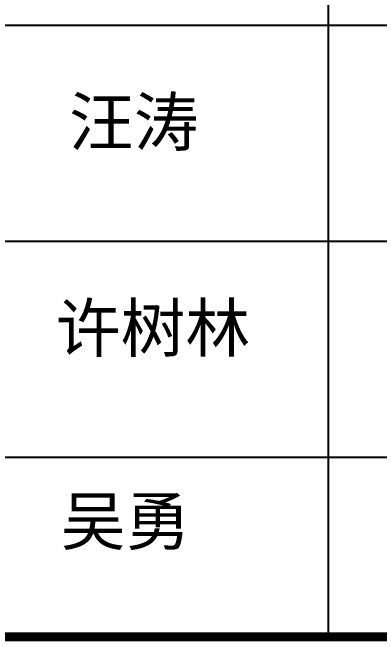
# Model space of a CAD drawing. Extents: x 185245 to 2166646, y -19957 to 815000.
# Drawn here: x 2044936 to 2047984, y 636139 to 641362 of the extents above; entities that cross this region are included whole.
import ezdxf

# ---------------------------------------------------------------- set-up
doc = ezdxf.new("R2010")
doc.units = 0
doc.header["$LTSCALE"] = 1000
doc.header["$MEASUREMENT"] = 0
doc.layers.add('0-签名', color=2, linetype='Continuous')
doc.layers.add('图框', color=4, linetype='Continuous')
doc.styles.add('STYLE-黑体', font='simhei.ttf')

msp = doc.modelspace()

# ---------------------------------------------------------------- linework, layer by layer
at = {"layer": '图框', "color": 0}
for p, q in [((2041584.2, 641256, 0), (2050598, 641256, 0)), ((2041584.2, 639463.2, 0), (2050598, 639463.2, 0)), ((2041584.2, 637670.4, 0), (2050598, 637670.4, 0))]:
    msp.add_line(p, q, dxfattribs=at)
at = {"layer": '图框', "color": 0, "elevation": 0}
msp.add_lwpolyline([(2047560.2, 636176.4), (2047560.2, 644841.6)], dxfattribs=at)
at = {"layer": '图框', "color": 0, "const_width": 75, "elevation": 0}
msp.add_lwpolyline([(2041584.2, 636176.4), (2050598, 636176.4)], dxfattribs=at)

# ---------------------------------------------------------------- texts
at = {"layer": '0-签名', "color": 4, "style": 'STYLE-黑体'}
msp.add_text('吴勇', height=394.42, dxfattribs=at).set_placement((2045337.6, 636941.7, 0))
at = {"layer": '图框', "color": 4, "style": 'STYLE-黑体'}
for s, p in [('汪涛', (2045405.3, 640256.3, 0)), ('许树林', (2045295.6, 638544.7, 0))]:
    msp.add_text(s, height=394.42, dxfattribs=at).set_placement(p)

doc.saveas('drawing.dxf')
